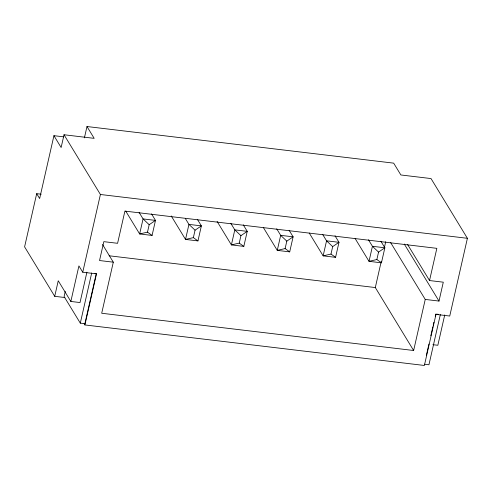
<?xml version="1.0" encoding="UTF-8"?>
<svg xmlns="http://www.w3.org/2000/svg" width="492" height="492" viewBox="0 0 492 492"><rect width="100%" height="100%" fill="white"/><g stroke="black" fill="none" stroke-linecap="round" stroke-linejoin="round"><path stroke-width="0.74" d="M41.205 194.217L36.685 193.676L24.6 246.867L54.717 296.319L64.858 297.531M63.732 136.85L53.935 135.681L39.649 198.553L36.685 193.676M435.248 316.276L435.758 314.031L435.98 314.388L449.743 316.036L467.4 238.306L431.023 178.565L400.869 174.968L393.674 163.147L86.986 126.53L94.181 138.35L64.028 134.753L61.131 147.502L53.935 135.681M84.409 137.865L86.986 126.53M54.717 296.319L58.247 280.772L70.842 301.455L80.018 302.549L86.912 272.199M65.258 291.399L64.095 296.528L80.301 323.146L84.888 323.693L96.291 273.503L94.981 273.343M70.842 301.455L78.917 265.92L82.748 272.217L96.512 273.86L84.907 324.941L424.375 365.47L435.98 314.388M82.748 272.217L100.411 194.488L64.028 134.753M80.301 323.146L91.703 272.955M102.52 244.475L113.301 262.181L101.696 313.256L413.637 350.501L425.242 299.425L390.507 242.378M125.743 211.123L139.648 233.952L147.489 232.15L149.181 224.715L155.49 220.398L151.524 213.879M149.181 224.715L143.061 218.915L139.648 233.952L152.077 235.434L155.49 220.398L143.061 218.915L139.088 212.39M171.222 215.945L185.521 239.426L193.368 237.63L195.053 230.188L201.369 225.877L197.397 219.352M195.053 230.188L188.934 224.395L185.521 239.426L197.95 240.908L201.369 225.877L188.934 224.395L185.361 218.522M217.095 221.425L231.394 244.905L239.241 243.109L240.932 235.668L247.242 231.351L243.269 224.832M240.932 235.668L234.807 229.869L231.394 244.905L243.823 246.387L247.242 231.351L234.807 229.869L230.84 223.35M263.368 227.55L277.267 250.379L285.114 248.583L286.805 241.148L293.115 236.83L289.142 230.305M286.805 241.148L280.686 235.348L277.267 250.379L289.702 251.867L293.115 236.83L280.686 235.348L276.713 228.823M309.24 233.03L323.139 255.858L330.987 254.063L332.678 246.621L338.988 242.31L335.015 235.785M332.678 246.621L326.559 240.822L323.139 255.858L335.575 257.341L338.988 242.31L326.559 240.822L322.586 234.303M355.113 238.503L369.018 261.332L376.86 259.536L378.551 252.101L384.861 247.783L380.894 241.264M413.637 350.501L375.31 287.556L381.195 261.646M384.387 247.581L385.734 241.658M378.551 252.101L372.432 246.301L369.018 261.332L381.448 262.82L384.861 247.783L372.432 246.301L368.459 239.776M425.242 299.425L439.005 301.067L443.292 282.187L429.534 280.545L436.847 248.343L124.906 211.099L117.588 243.3L103.824 241.658L99.538 260.532L113.301 262.181M426.398 355.23L428.95 343.994M430.826 335.753L432.868 326.768M433.206 325.267L433.889 322.272M440.346 314.579L428.944 364.769L424.356 364.221M444.731 314.923L437.837 345.273L432.892 344.683M100.411 194.488L467.4 238.306M109.126 255.778L375.31 287.556M436.416 314.111L438.378 314.345M376.86 259.536L381.448 262.82M330.987 254.063L335.575 257.341M285.114 248.583L289.702 251.867M239.241 243.109L243.823 246.387M193.368 237.63L197.95 240.908M147.489 232.15L152.077 235.434M407.573 244.487L429.534 280.545M404.27 244.026L439.005 301.067M84.126 323.656L84.907 324.941"/></g></svg>
